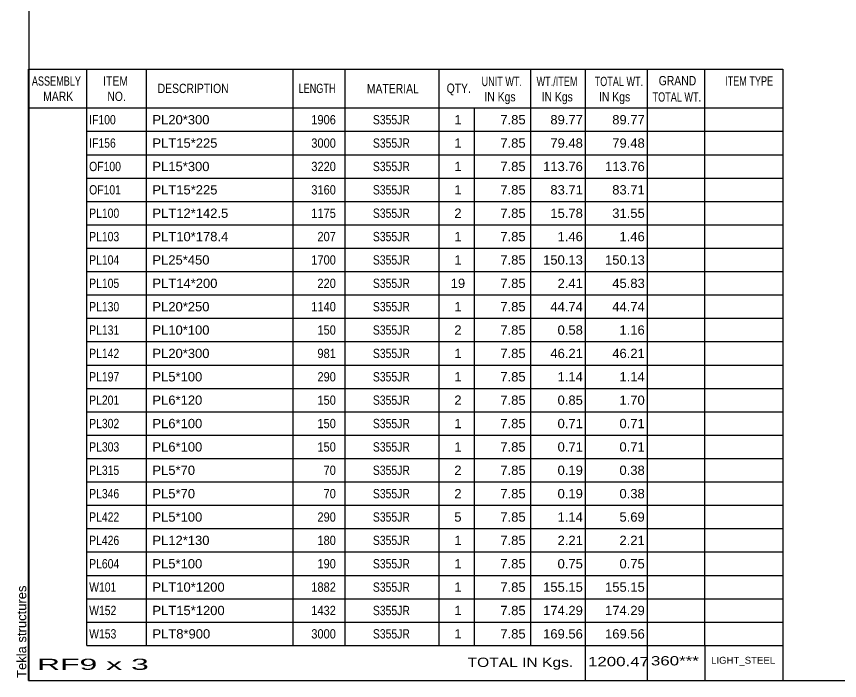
# Model space of a CAD drawing. Header units: millimetres. Extents: x -350 to 53, y -180 to 97.
# Drawn here: x -349.7 to -180.6, y -180.5 to -44.1 of the extents above; entities that cross this region are included whole.
import ezdxf

# ---------------------------------------------------------------- set-up
doc = ezdxf.new("R2010")
doc.units = ezdxf.units.MM
doc.styles.add('Arial', font='ARIAL.TTF', dxfattribs={"height": 0.2})

# ---------------------------------------------------------------- blocks, each defined once
blk = doc.blocks.new('Unknown-623466404-1210')
at = {"color": 5, "linetype": 'Continuous'}
for p, q in [((-347.16, 96.55), (-347.16, -180.45)), ((-347.16, -180.45), (52.84, -180.45))]:
    blk.add_line(p, q, dxfattribs=at)
at = {"color": 174, "linetype": 'Continuous', "style": 'Arial'}
blk.add_text('Tekla structures', height=1.9102, rotation=90, dxfattribs=at).set_placement((-347.66, -179.95))
blk = doc.blocks.new('CBS_BOM-623466404-13333')
at = {"color": 7, "linetype": 'Continuous'}
for p, q in [((-347.19, -62.88), (-347.19, -54.88)), ((-347.19, -54.89), (-192.27, -54.89)), ((-335.19, -62.88), (-335.19, -54.88)), ((-323, -62.88), (-323, -54.88)), ((-292.84, -62.88), (-292.84, -54.88)), ((-282.16, -62.88), (-282.16, -54.88)), ((-262.84, -62.88), (-262.84, -54.88)), ((-244.04, -62.88), (-244.04, -54.88)), ((-232.83, -62.88), (-232.83, -54.88)), ((-220.04, -62.88), (-220.04, -54.88)), ((-208.29, -62.88), (-208.29, -54.88)), ((-192.27, -54.89), (-192.28, -62.88)), ((-347.19, -62.88), (-192.27, -62.88)), ((-347.19, -67.68), (-347.19, -62.88)), ((-335.19, -67.68), (-335.19, -62.88)), ((-323, -67.68), (-323, -62.88)), ((-292.84, -67.68), (-292.84, -62.88)), ((-282.16, -67.68), (-282.16, -62.88)), ((-262.84, -67.68), (-262.84, -62.88)), ((-255.58, -67.68), (-255.58, -62.88)), ((-244.04, -67.68), (-244.04, -62.88)), ((-232.83, -67.68), (-232.83, -62.88)), ((-220.04, -67.68), (-220.04, -62.88)), ((-208.28, -67.68), (-208.28, -62.88)), ((-192.27, -62.89), (-192.27, -67.68)), ((-347.19, -72.48), (-347.19, -67.68)), ((-335.19, -67.68), (-192.27, -67.68)), ((-335.19, -72.48), (-335.19, -67.68)), ((-323, -72.48), (-323, -67.68)), ((-292.84, -72.48), (-292.84, -67.68)), ((-282.16, -72.48), (-282.16, -67.68)), ((-262.84, -72.48), (-262.84, -67.68)), ((-255.58, -72.48), (-255.58, -67.68)), ((-244.04, -72.48), (-244.04, -67.68)), ((-232.83, -72.48), (-232.83, -67.68)), ((-220.04, -72.48), (-220.04, -67.68)), ((-208.28, -72.48), (-208.28, -67.68)), ((-192.27, -67.69), (-192.27, -72.48)), ((-347.19, -77.28), (-347.19, -72.48)), ((-335.19, -72.48), (-192.27, -72.48)), ((-335.19, -77.28), (-335.19, -72.48)), ((-323, -77.28), (-323, -72.48)), ((-292.84, -77.28), (-292.84, -72.48)), ((-282.16, -77.28), (-282.16, -72.48)), ((-262.84, -77.28), (-262.84, -72.48)), ((-255.58, -77.28), (-255.58, -72.48)), ((-244.04, -77.28), (-244.04, -72.48)), ((-232.83, -77.28), (-232.83, -72.48)), ((-220.04, -77.28), (-220.04, -72.48)), ((-208.28, -77.28), (-208.28, -72.48)), ((-192.27, -72.49), (-192.27, -77.28)), ((-347.19, -82.08), (-347.19, -77.28)), ((-335.19, -77.28), (-192.27, -77.28)), ((-335.19, -82.08), (-335.19, -77.28)), ((-323, -82.08), (-323, -77.28)), ((-292.84, -82.08), (-292.84, -77.28)), ((-282.16, -82.08), (-282.16, -77.28)), ((-262.84, -82.08), (-262.84, -77.28)), ((-255.58, -82.08), (-255.58, -77.28)), ((-244.04, -82.08), (-244.04, -77.28)), ((-232.83, -82.08), (-232.83, -77.28)), ((-220.04, -82.08), (-220.04, -77.28)), ((-208.28, -82.08), (-208.28, -77.28)), ((-192.27, -77.29), (-192.27, -82.08)), ((-347.19, -86.88), (-347.19, -82.08)), ((-335.19, -82.08), (-192.27, -82.08)), ((-335.19, -86.88), (-335.19, -82.08)), ((-323, -86.88), (-323, -82.08)), ((-292.84, -86.88), (-292.84, -82.08)), ((-282.16, -86.88), (-282.16, -82.08)), ((-262.84, -86.88), (-262.84, -82.08)), ((-255.58, -86.88), (-255.58, -82.08)), ((-244.04, -86.88), (-244.04, -82.08)), ((-232.83, -86.88), (-232.83, -82.08)), ((-220.04, -86.88), (-220.04, -82.08)), ((-208.28, -86.88), (-208.28, -82.08)), ((-192.27, -82.09), (-192.27, -86.88)), ((-347.19, -91.68), (-347.19, -86.88)), ((-335.19, -86.88), (-192.27, -86.88)), ((-335.19, -91.68), (-335.19, -86.88)), ((-323, -91.68), (-323, -86.88)), ((-292.84, -91.68), (-292.84, -86.88)), ((-282.16, -91.68), (-282.16, -86.88)), ((-262.84, -91.68), (-262.84, -86.88)), ((-255.58, -91.68), (-255.58, -86.88)), ((-244.04, -91.68), (-244.04, -86.88)), ((-232.83, -91.68), (-232.83, -86.88)), ((-220.04, -91.68), (-220.04, -86.88)), ((-208.28, -91.68), (-208.28, -86.88)), ((-192.27, -86.89), (-192.27, -91.68)), ((-347.19, -96.48), (-347.19, -91.68)), ((-335.19, -91.68), (-192.27, -91.68)), ((-335.19, -96.48), (-335.19, -91.68)), ((-323, -96.48), (-323, -91.68)), ((-292.84, -96.48), (-292.84, -91.68)), ((-282.16, -96.48), (-282.16, -91.68)), ((-262.84, -96.48), (-262.84, -91.68)), ((-255.58, -96.48), (-255.58, -91.68)), ((-244.04, -96.48), (-244.04, -91.68)), ((-232.83, -96.48), (-232.83, -91.68)), ((-220.04, -96.48), (-220.04, -91.68)), ((-208.28, -96.48), (-208.28, -91.68)), ((-192.27, -91.69), (-192.27, -96.48)), ((-347.19, -101.28), (-347.19, -96.48)), ((-335.19, -96.48), (-192.27, -96.48)), ((-335.19, -101.28), (-335.19, -96.48)), ((-323, -101.28), (-323, -96.48)), ((-292.84, -101.28), (-292.84, -96.48)), ((-282.16, -101.28), (-282.16, -96.48)), ((-262.84, -101.28), (-262.84, -96.48)), ((-255.58, -101.28), (-255.58, -96.48)), ((-244.04, -101.28), (-244.04, -96.48)), ((-232.83, -101.28), (-232.83, -96.48)), ((-220.04, -101.28), (-220.04, -96.48)), ((-208.28, -101.28), (-208.28, -96.48)), ((-192.27, -96.49), (-192.27, -101.28)), ((-347.19, -106.08), (-347.19, -101.28)), ((-335.19, -101.28), (-192.27, -101.28)), ((-335.19, -106.08), (-335.19, -101.28)), ((-323, -106.08), (-323, -101.28)), ((-292.84, -106.08), (-292.84, -101.28)), ((-282.16, -106.08), (-282.16, -101.28)), ((-262.84, -106.08), (-262.84, -101.28)), ((-255.58, -106.08), (-255.58, -101.28)), ((-244.04, -106.08), (-244.04, -101.28)), ((-232.83, -106.08), (-232.83, -101.28)), ((-220.04, -106.08), (-220.04, -101.28)), ((-208.28, -106.08), (-208.28, -101.28)), ((-192.27, -101.29), (-192.27, -106.08)), ((-347.19, -110.88), (-347.19, -106.08)), ((-335.19, -106.08), (-192.27, -106.08)), ((-335.19, -110.88), (-335.19, -106.08)), ((-323, -110.88), (-323, -106.08)), ((-292.84, -110.88), (-292.84, -106.08)), ((-282.16, -110.88), (-282.16, -106.08)), ((-262.84, -110.88), (-262.84, -106.08)), ((-255.58, -110.88), (-255.58, -106.08)), ((-244.04, -110.88), (-244.04, -106.08)), ((-232.83, -110.88), (-232.83, -106.08)), ((-220.04, -110.88), (-220.04, -106.08)), ((-208.28, -110.88), (-208.28, -106.08)), ((-192.27, -106.09), (-192.27, -110.88)), ((-347.19, -115.68), (-347.19, -110.88)), ((-335.19, -110.88), (-192.27, -110.88)), ((-335.19, -115.68), (-335.19, -110.88)), ((-323, -115.68), (-323, -110.88)), ((-292.84, -115.68), (-292.84, -110.88)), ((-282.16, -115.68), (-282.16, -110.88)), ((-262.84, -115.68), (-262.84, -110.88)), ((-255.58, -115.68), (-255.58, -110.88)), ((-244.04, -115.68), (-244.04, -110.88)), ((-232.83, -115.68), (-232.83, -110.88)), ((-220.04, -115.68), (-220.04, -110.88)), ((-208.28, -115.68), (-208.28, -110.88)), ((-192.27, -110.89), (-192.27, -115.68)), ((-347.19, -120.48), (-347.19, -115.68)), ((-335.19, -115.68), (-192.27, -115.68)), ((-335.19, -120.48), (-335.19, -115.68)), ((-323, -120.48), (-323, -115.68)), ((-292.84, -120.48), (-292.84, -115.68)), ((-282.16, -120.48), (-282.16, -115.68)), ((-262.84, -120.48), (-262.84, -115.68)), ((-255.58, -120.48), (-255.58, -115.68)), ((-244.04, -120.48), (-244.04, -115.68)), ((-232.83, -120.48), (-232.83, -115.68)), ((-220.04, -120.48), (-220.04, -115.68)), ((-208.28, -120.48), (-208.28, -115.68)), ((-192.27, -115.69), (-192.27, -120.48)), ((-347.19, -125.28), (-347.19, -120.48)), ((-335.19, -120.48), (-192.27, -120.48)), ((-335.19, -125.28), (-335.19, -120.48)), ((-323, -125.28), (-323, -120.48)), ((-292.84, -125.28), (-292.84, -120.48)), ((-282.16, -125.28), (-282.16, -120.48)), ((-262.84, -125.28), (-262.84, -120.48)), ((-255.58, -125.28), (-255.58, -120.48)), ((-244.04, -125.28), (-244.04, -120.48)), ((-232.83, -125.28), (-232.83, -120.48)), ((-220.04, -125.28), (-220.04, -120.48)), ((-208.28, -125.28), (-208.28, -120.48)), ((-192.27, -120.49), (-192.27, -125.28)), ((-347.19, -130.08), (-347.19, -125.28)), ((-335.19, -125.28), (-192.27, -125.28)), ((-335.19, -130.08), (-335.19, -125.28)), ((-323, -130.08), (-323, -125.28)), ((-292.84, -130.08), (-292.84, -125.28)), ((-282.16, -130.08), (-282.16, -125.28)), ((-262.84, -130.08), (-262.84, -125.28)), ((-255.58, -130.08), (-255.58, -125.28)), ((-244.04, -130.08), (-244.04, -125.28)), ((-232.83, -130.08), (-232.83, -125.28)), ((-220.04, -130.08), (-220.04, -125.28)), ((-208.28, -130.08), (-208.28, -125.28)), ((-192.27, -125.29), (-192.27, -130.08)), ((-347.19, -134.88), (-347.19, -130.08)), ((-335.19, -130.08), (-192.27, -130.08)), ((-335.19, -134.88), (-335.19, -130.08)), ((-323, -134.88), (-323, -130.08)), ((-292.84, -134.88), (-292.84, -130.08)), ((-282.16, -134.88), (-282.16, -130.08)), ((-262.84, -134.88), (-262.84, -130.08)), ((-255.58, -134.88), (-255.58, -130.08)), ((-244.04, -134.88), (-244.04, -130.08)), ((-232.83, -134.88), (-232.83, -130.08)), ((-220.04, -134.88), (-220.04, -130.08)), ((-208.28, -134.88), (-208.28, -130.08)), ((-192.27, -130.09), (-192.27, -134.88)), ((-347.19, -139.68), (-347.19, -134.88)), ((-335.19, -134.88), (-192.27, -134.88)), ((-335.19, -139.68), (-335.19, -134.88)), ((-323, -139.68), (-323, -134.88)), ((-292.84, -139.68), (-292.84, -134.88)), ((-282.16, -139.68), (-282.16, -134.88)), ((-262.84, -139.68), (-262.84, -134.88)), ((-255.58, -139.68), (-255.58, -134.88)), ((-244.04, -139.68), (-244.04, -134.88)), ((-232.83, -139.68), (-232.83, -134.88)), ((-220.04, -139.68), (-220.04, -134.88)), ((-208.28, -139.68), (-208.28, -134.88)), ((-192.27, -134.89), (-192.27, -139.68)), ((-347.19, -144.48), (-347.19, -139.68)), ((-335.19, -139.68), (-192.27, -139.68)), ((-335.19, -144.48), (-335.19, -139.68)), ((-323, -144.48), (-323, -139.68)), ((-292.84, -144.48), (-292.84, -139.68)), ((-282.16, -144.48), (-282.16, -139.68)), ((-262.84, -144.48), (-262.84, -139.68)), ((-255.58, -144.48), (-255.58, -139.68)), ((-244.04, -144.48), (-244.04, -139.68)), ((-232.83, -144.48), (-232.83, -139.68)), ((-220.04, -144.48), (-220.04, -139.68)), ((-208.28, -144.48), (-208.28, -139.68)), ((-192.27, -139.69), (-192.27, -144.48)), ((-347.19, -149.28), (-347.19, -144.48)), ((-335.19, -144.48), (-192.27, -144.48)), ((-335.19, -149.28), (-335.19, -144.48)), ((-323, -149.28), (-323, -144.48)), ((-292.84, -149.28), (-292.84, -144.48)), ((-282.16, -149.28), (-282.16, -144.48)), ((-262.84, -149.28), (-262.84, -144.48)), ((-255.58, -149.28), (-255.58, -144.48)), ((-244.04, -149.28), (-244.04, -144.48)), ((-232.83, -149.28), (-232.83, -144.48)), ((-220.04, -149.28), (-220.04, -144.48)), ((-208.28, -149.28), (-208.28, -144.48)), ((-192.27, -144.49), (-192.27, -149.28)), ((-347.19, -154.08), (-347.19, -149.28)), ((-335.19, -149.28), (-192.27, -149.28)), ((-335.19, -154.08), (-335.19, -149.28)), ((-323, -154.08), (-323, -149.28)), ((-292.84, -154.08), (-292.84, -149.28)), ((-282.16, -154.08), (-282.16, -149.28)), ((-262.84, -154.08), (-262.84, -149.28)), ((-255.58, -154.08), (-255.58, -149.28)), ((-244.04, -154.08), (-244.04, -149.28)), ((-232.83, -154.08), (-232.83, -149.28)), ((-220.04, -154.08), (-220.04, -149.28)), ((-208.28, -154.08), (-208.28, -149.28)), ((-192.27, -149.29), (-192.27, -154.08)), ((-347.19, -158.88), (-347.19, -154.08)), ((-335.19, -154.08), (-192.27, -154.08)), ((-335.19, -158.88), (-335.19, -154.08)), ((-323, -158.88), (-323, -154.08)), ((-292.84, -158.88), (-292.84, -154.08)), ((-282.16, -158.88), (-282.16, -154.08)), ((-262.84, -158.88), (-262.84, -154.08)), ((-255.58, -158.88), (-255.58, -154.08)), ((-244.04, -158.88), (-244.04, -154.08)), ((-232.83, -158.88), (-232.83, -154.08)), ((-220.04, -158.88), (-220.04, -154.08)), ((-208.28, -158.88), (-208.28, -154.08)), ((-192.27, -154.09), (-192.27, -158.88)), ((-347.19, -163.68), (-347.19, -158.88)), ((-335.19, -158.88), (-192.27, -158.88)), ((-335.19, -163.68), (-335.19, -158.88)), ((-323, -163.68), (-323, -158.88)), ((-292.84, -163.68), (-292.84, -158.88)), ((-282.16, -163.68), (-282.16, -158.88)), ((-262.84, -163.68), (-262.84, -158.88)), ((-255.58, -163.68), (-255.58, -158.88)), ((-244.04, -163.68), (-244.04, -158.88)), ((-232.83, -163.68), (-232.83, -158.88)), ((-220.04, -163.68), (-220.04, -158.88)), ((-208.28, -163.68), (-208.28, -158.88)), ((-192.27, -158.89), (-192.27, -163.68)), ((-347.19, -168.48), (-347.19, -163.68)), ((-335.19, -163.68), (-192.27, -163.68)), ((-335.19, -168.48), (-335.19, -163.68)), ((-323, -168.48), (-323, -163.68)), ((-292.84, -168.48), (-292.84, -163.68)), ((-282.16, -168.48), (-282.16, -163.68)), ((-262.84, -168.48), (-262.84, -163.68)), ((-255.58, -168.48), (-255.58, -163.68)), ((-244.04, -168.48), (-244.04, -163.68)), ((-232.83, -168.48), (-232.83, -163.68)), ((-220.04, -168.48), (-220.04, -163.68)), ((-208.28, -168.48), (-208.28, -163.68)), ((-192.27, -163.69), (-192.27, -168.48)), ((-347.19, -173.28), (-347.19, -168.48)), ((-335.19, -168.48), (-192.27, -168.48)), ((-335.19, -173.28), (-335.19, -168.48)), ((-323, -173.28), (-323, -168.48)), ((-292.84, -173.28), (-292.84, -168.48)), ((-282.16, -173.28), (-282.16, -168.48)), ((-262.84, -173.28), (-262.84, -168.48)), ((-255.58, -173.28), (-255.58, -168.48)), ((-244.04, -173.28), (-244.04, -168.48)), ((-232.83, -173.28), (-232.83, -168.48)), ((-220.04, -173.28), (-220.04, -168.48)), ((-208.28, -173.28), (-208.28, -168.48)), ((-192.27, -168.49), (-192.27, -173.28)), ((-347.19, -180.48), (-347.19, -173.3)), ((-335.19, -173.28), (-192.27, -173.28)), ((-232.83, -180.48), (-232.83, -173.3)), ((-220.04, -180.48), (-220.04, -173.3)), ((-208.24, -180.48), (-208.24, -173.3)), ((-192.27, -173.28), (-192.27, -180.48)), ((-347.19, -180.48), (-192.27, -180.48))]:
    blk.add_line(p, q, dxfattribs=at)
at = {"color": 3, "linetype": 'Continuous', "style": 'Arial'}
for s, height, width, p in [('ASSEMBLY', 1.91, 0.7, (-346.51, -58.31)), ('ITEM', 1.91, 0.8, (-331.87, -58.31)), ('UNIT WT.', 1.91, 0.7, (-254.15, -58.39)), ('WT./ITEM', 1.91, 0.7, (-242.86, -58.39)), ('TOTAL WT.', 1.91, 0.7, (-230.93, -58.39)), ('GRAND', 1.91, 0.8, (-217.77, -58.23)), ('ITEM TYPE', 1.91, 0.7, (-204.13, -58.31)), ('DESCRIPTION', 1.9102, 0.8, (-320.68, -59.82)), ('LENGTH', 1.91, 0.7, (-291.73, -59.82)), ('MATERIAL', 1.91, 0.8, (-277.71, -59.86)), ('QTY.', 1.91, 0.8, (-261.32, -59.78)), ('MARK', 1.91, 0.8, (-344.19, -61.45)), ('NO.', 1.91, 0.8, (-331.01, -61.45)), ('IN Kgs', 1.91, 0.8, (-253.57, -61.53)), ('IN Kgs', 1.91, 0.8, (-241.82, -61.53)), ('IN Kgs', 1.91, 0.8, (-230.03, -61.53)), ('TOTAL WT.', 1.91, 0.7, (-219.03, -61.57))]:
    blk.add_text(s, height=height, dxfattribs=dict(at, width=width)).set_placement(p)
at = {"color": 7, "linetype": 'Continuous', "style": 'Arial'}
for s, width, p in [('IF100', 0.8, (-334.74, -66.25)), ('1906', 0.85, (-289.12, -66.25)), ('S355JR', 0.8, (-276.47, -66.25)), ('IF156', 0.8, (-334.74, -71.05)), ('3000', 0.85, (-289.12, -71.05)), ('S355JR', 0.8, (-276.47, -71.05)), ('OF100', 0.8, (-334.74, -75.85)), ('3220', 0.85, (-289.12, -75.85)), ('S355JR', 0.8, (-276.47, -75.85)), ('OF101', 0.8, (-334.74, -80.65)), ('3160', 0.85, (-289.12, -80.65)), ('S355JR', 0.8, (-276.47, -80.65)), ('PL100', 0.8, (-334.74, -85.45)), ('1175', 0.85, (-289.12, -85.45)), ('S355JR', 0.8, (-276.47, -85.45)), ('PL103', 0.8, (-334.74, -90.25)), ('207', 0.85, (-287.86, -90.25)), ('S355JR', 0.8, (-276.47, -90.25)), ('PL104', 0.8, (-334.74, -95.05)), ('1700', 0.85, (-289.12, -95.05)), ('S355JR', 0.8, (-276.47, -95.05)), ('PL105', 0.8, (-334.74, -99.85)), ('220', 0.85, (-287.86, -99.85)), ('S355JR', 0.8, (-276.47, -99.85)), ('PL130', 0.8, (-334.74, -104.65)), ('1140', 0.85, (-289.12, -104.65)), ('S355JR', 0.8, (-276.47, -104.65)), ('PL131', 0.8, (-334.74, -109.45)), ('150', 0.85, (-287.86, -109.45)), ('S355JR', 0.8, (-276.47, -109.45)), ('PL142', 0.8, (-334.74, -114.25)), ('981', 0.85, (-287.86, -114.25)), ('S355JR', 0.8, (-276.47, -114.25)), ('PL197', 0.8, (-334.74, -119.05)), ('290', 0.85, (-287.86, -119.05)), ('S355JR', 0.8, (-276.47, -119.05)), ('PL201', 0.8, (-334.74, -123.85)), ('150', 0.85, (-287.86, -123.85)), ('S355JR', 0.8, (-276.47, -123.85)), ('PL302', 0.8, (-334.74, -128.65)), ('150', 0.85, (-287.86, -128.65)), ('S355JR', 0.8, (-276.47, -128.65)), ('PL303', 0.8, (-334.74, -133.45)), ('150', 0.85, (-287.86, -133.45)), ('S355JR', 0.8, (-276.47, -133.45)), ('PL315', 0.8, (-334.74, -138.25)), ('70', 0.85, (-286.6, -138.25)), ('S355JR', 0.8, (-276.47, -138.25)), ('PL346', 0.8, (-334.74, -143.05)), ('70', 0.85, (-286.6, -143.05)), ('S355JR', 0.8, (-276.47, -143.05)), ('PL422', 0.8, (-334.74, -147.85)), ('290', 0.85, (-287.86, -147.85)), ('S355JR', 0.8, (-276.47, -147.85)), ('PL426', 0.8, (-334.74, -152.65)), ('180', 0.85, (-287.86, -152.65)), ('S355JR', 0.8, (-276.47, -152.65)), ('PL604', 0.8, (-334.74, -157.45)), ('190', 0.85, (-287.86, -157.45)), ('S355JR', 0.8, (-276.47, -157.45)), ('W101', 0.8, (-334.74, -162.25)), ('1882', 0.85, (-289.12, -162.25)), ('S355JR', 0.8, (-276.47, -162.25)), ('W152', 0.8, (-334.74, -167.05)), ('1432', 0.85, (-289.12, -167.05)), ('S355JR', 0.8, (-276.47, -167.05)), ('W153', 0.8, (-334.74, -171.85)), ('3000', 0.85, (-289.12, -171.85)), ('S355JR', 0.8, (-276.47, -171.85))]:
    blk.add_text(s, height=1.91, dxfattribs=dict(at, width=width)).set_placement(p)
for s, height, p in [('PL20*300', 1.91, (-321.75, -66.25)), ('1', 1.91, (-259.75, -66.25)), ('7.85', 1.91, (-250.29, -66.25)), ('89.77', 1.91, (-240.02, -66.25)), ('89.77', 1.91, (-227.31, -66.25)), ('PLT15*225', 1.91, (-321.75, -71.05)), ('1', 1.91, (-259.75, -71.05)), ('7.85', 1.91, (-250.29, -71.05)), ('79.48', 1.91, (-240.02, -71.05)), ('79.48', 1.91, (-227.31, -71.05)), ('PL15*300', 1.91, (-321.75, -75.85)), ('1', 1.91, (-259.75, -75.85)), ('7.85', 1.91, (-250.29, -75.85)), ('113.76', 1.91, (-241.51, -75.85)), ('113.76', 1.91, (-228.79, -75.85)), ('PLT15*225', 1.91, (-321.75, -80.65)), ('1', 1.91, (-259.75, -80.65)), ('7.85', 1.91, (-250.29, -80.65)), ('83.71', 1.91, (-240.02, -80.65)), ('83.71', 1.91, (-227.31, -80.65)), ('PLT12*142.5', 1.9102, (-321.75, -85.45)), ('2', 1.91, (-259.75, -85.45)), ('7.85', 1.91, (-250.29, -85.45)), ('15.78', 1.91, (-240.02, -85.45)), ('31.55', 1.91, (-227.31, -85.45)), ('PLT10*178.4', 1.9102, (-321.75, -90.25)), ('1', 1.91, (-259.75, -90.25)), ('7.85', 1.91, (-250.29, -90.25)), ('1.46', 1.91, (-238.54, -90.25)), ('1.46', 1.91, (-225.83, -90.25)), ('PL25*450', 1.91, (-321.75, -95.05)), ('1', 1.91, (-259.75, -95.05)), ('7.85', 1.91, (-250.29, -95.05)), ('150.13', 1.91, (-241.51, -95.05)), ('150.13', 1.91, (-228.79, -95.05)), ('PLT14*200', 1.91, (-321.75, -99.85)), ('19', 1.91, (-260.49, -99.85)), ('7.85', 1.91, (-250.29, -99.85)), ('2.41', 1.91, (-238.54, -99.85)), ('45.83', 1.91, (-227.31, -99.85)), ('PL20*250', 1.91, (-321.75, -104.65)), ('1', 1.91, (-259.75, -104.65)), ('7.85', 1.91, (-250.29, -104.65)), ('44.74', 1.91, (-240.02, -104.65)), ('44.74', 1.91, (-227.31, -104.65)), ('PL10*100', 1.91, (-321.75, -109.45)), ('2', 1.91, (-259.75, -109.45)), ('7.85', 1.91, (-250.29, -109.45)), ('0.58', 1.91, (-238.54, -109.45)), ('1.16', 1.91, (-225.83, -109.45)), ('PL20*300', 1.91, (-321.75, -114.25)), ('1', 1.91, (-259.75, -114.25)), ('7.85', 1.91, (-250.29, -114.25)), ('46.21', 1.91, (-240.02, -114.25)), ('46.21', 1.91, (-227.31, -114.25)), ('PL5*100', 1.91, (-321.75, -119.05)), ('1', 1.91, (-259.75, -119.05)), ('7.85', 1.91, (-250.29, -119.05)), ('1.14', 1.91, (-238.54, -119.05)), ('1.14', 1.91, (-225.83, -119.05)), ('PL6*120', 1.91, (-321.75, -123.85)), ('2', 1.91, (-259.75, -123.85)), ('7.85', 1.91, (-250.29, -123.85)), ('0.85', 1.91, (-238.54, -123.85)), ('1.70', 1.91, (-225.83, -123.85)), ('PL6*100', 1.91, (-321.75, -128.65)), ('1', 1.91, (-259.75, -128.65)), ('7.85', 1.91, (-250.29, -128.65)), ('0.71', 1.91, (-238.54, -128.65)), ('0.71', 1.91, (-225.83, -128.65)), ('PL6*100', 1.91, (-321.75, -133.45)), ('1', 1.91, (-259.75, -133.45)), ('7.85', 1.91, (-250.29, -133.45)), ('0.71', 1.91, (-238.54, -133.45)), ('0.71', 1.91, (-225.83, -133.45)), ('PL5*70', 1.91, (-321.75, -138.25)), ('2', 1.91, (-259.75, -138.25)), ('7.85', 1.91, (-250.29, -138.25)), ('0.19', 1.91, (-238.54, -138.25)), ('0.38', 1.91, (-225.83, -138.25)), ('PL5*70', 1.91, (-321.75, -143.05)), ('2', 1.91, (-259.75, -143.05)), ('7.85', 1.91, (-250.29, -143.05)), ('0.19', 1.91, (-238.54, -143.05)), ('0.38', 1.91, (-225.83, -143.05)), ('PL5*100', 1.91, (-321.75, -147.85)), ('5', 1.91, (-259.75, -147.85)), ('7.85', 1.91, (-250.29, -147.85)), ('1.14', 1.91, (-238.54, -147.85)), ('5.69', 1.91, (-225.83, -147.85)), ('PL12*130', 1.91, (-321.75, -152.65)), ('1', 1.91, (-259.75, -152.65)), ('7.85', 1.91, (-250.29, -152.65)), ('2.21', 1.91, (-238.54, -152.65)), ('2.21', 1.91, (-225.83, -152.65)), ('PL5*100', 1.91, (-321.75, -157.45)), ('7.85', 1.91, (-250.29, -157.45)), ('0.75', 1.91, (-238.54, -157.45)), ('0.75', 1.91, (-225.83, -157.45)), ('1', 1.91, (-259.75, -157.45)), ('PLT10*1200', 1.91, (-321.75, -162.25)), ('1', 1.91, (-259.75, -162.25)), ('7.85', 1.91, (-250.29, -162.25)), ('155.15', 1.91, (-241.51, -162.25)), ('155.15', 1.91, (-228.79, -162.25)), ('PLT15*1200', 1.91, (-321.75, -167.05)), ('1', 1.91, (-259.75, -167.05)), ('7.85', 1.91, (-250.29, -167.05)), ('174.29', 1.91, (-241.51, -167.05)), ('174.29', 1.91, (-228.79, -167.05)), ('PLT8*900', 1.91, (-321.75, -171.85)), ('1', 1.91, (-259.75, -171.85)), ('7.85', 1.91, (-250.29, -171.85)), ('169.56', 1.91, (-241.51, -171.85)), ('169.56', 1.91, (-228.79, -171.85))]:
    blk.add_text(s, height=height, dxfattribs=at).set_placement(p)
at = {"color": 6, "linetype": 'Continuous', "style": 'Arial'}
for s, height, width, p in [('TOTAL IN Kgs.', 1.9102, 1.2, (-257.03, -177.69)), ('1200.47', 1.91, 1.3, (-232.3, -177.54)), ('360***', 1.91, 1.3, (-219.37, -177.38)), ('RF9 x 3', 2.292, 2.05, (-345.47, -178.29))]:
    blk.add_text(s, height=height, dxfattribs=dict(at, width=width)).set_placement(p)
blk.add_text('LIGHT_STEEL', height=1.4135, dxfattribs=at).set_placement((-207.02, -177.03))

msp = doc.modelspace()

# ---------------------------------------------------------------- block references
for name in ['Unknown-623466404-1210', 'CBS_BOM-623466404-13333']:
    msp.add_blockref(name, (0, 0))

doc.saveas('drawing.dxf')
